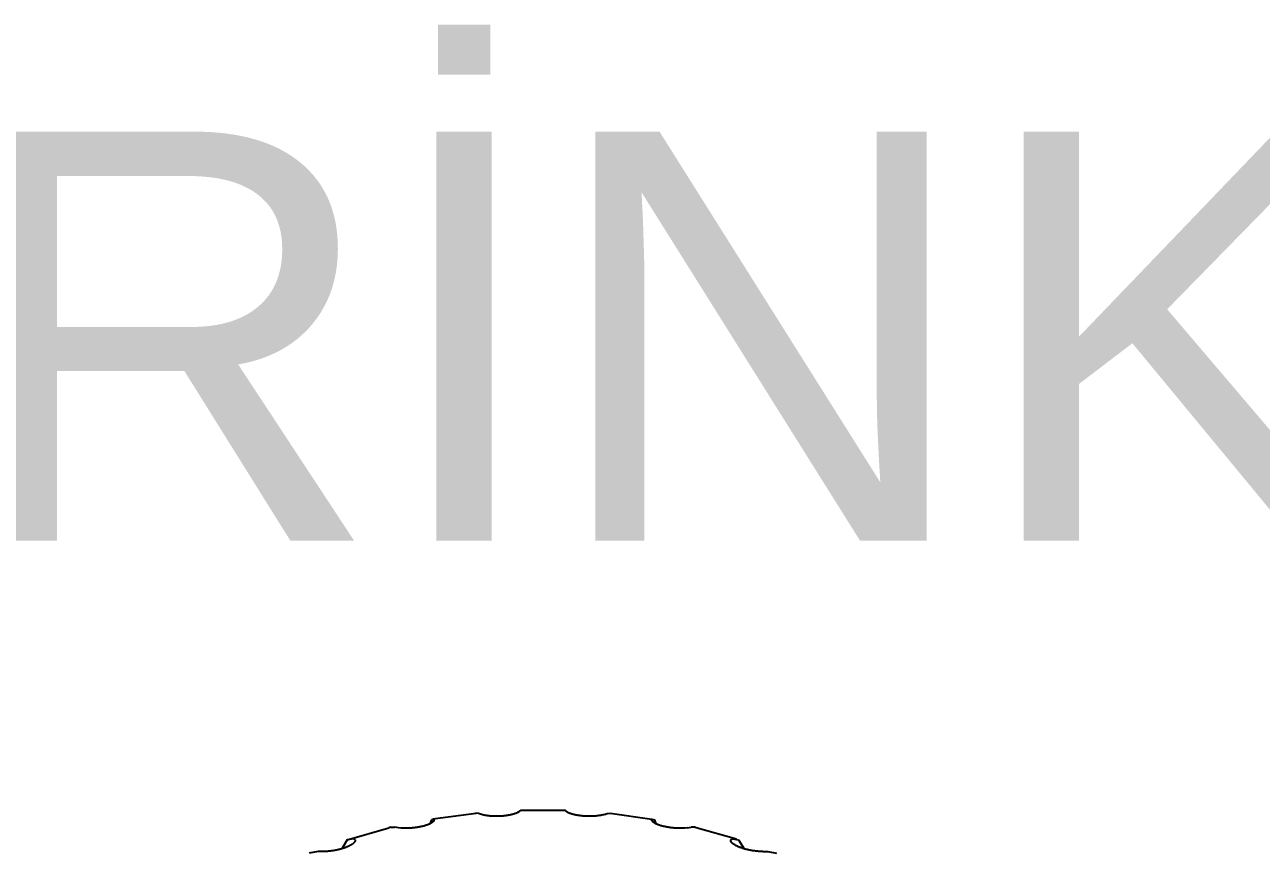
# Model space of a CAD drawing. Header units: centimetres. Extents: x 394264 to 551709, y 50011 to 59011.
# Drawn here: x 525526.24 to 525561.16, y 54664.96 to 54688.35 of the extents above; entities that cross this region are included whole.
import ezdxf
from ezdxf.enums import TextEntityAlignment as Align

# ---------------------------------------------------------------- set-up
doc = ezdxf.new("R2010")
doc.units = ezdxf.units.CM
for name, color, linetype, lineweight in [('-M-YNGN-ZON3', 6, 'SP', 30), ('0-KRCN-DETAY-YAZI', 71, 'Continuous', 35), ('0-KRCN-YNG-CIHAZ', 4, 'Continuous', 30)]:
    doc.layers.add(name, color=color, linetype=linetype, lineweight=lineweight)
doc.layers.add('PV-3EC7', color=7, linetype='Continuous')
doc.styles.add('CIZGI', font='tahoma.ttf', dxfattribs={"width": 0.8, "oblique": 20})
doc.styles.add('ROMAND', font='arial.ttf', dxfattribs={"height": 0.5})
doc.linetypes.add('SP', pattern='A,2,-0.1,["SP",CIZGI,S=0.14,R=0.2,X=0,Y=-0.07],-0.255', length=2.355)

# ---------------------------------------------------------------- blocks, each defined once
blk = doc.blocks.new('SPRKR')
at = {"layer": 'PV-3EC7', "color": 0}
for p, q in [((-5.7062, 6.628, -0.2759), (-5.6867, 6.6436, -0.2799)), ((-5.7165, 6.6179, -0.2758), (-5.7224, 6.6121, -0.2756)), ((-5.7165, 6.6179, -0.2758), (-5.7132, 6.6211, -0.2759)), ((-5.7132, 6.6211, -0.2759), (-5.7063, 6.628, -0.2759)), ((-5.8773, 6.5125, -0.2204), (-5.7834, 6.5804, -0.2463)), ((-5.7934, 6.5687, -0.248), (-5.7918, 6.5721, -0.2463)), ((-5.7934, 6.5676, -0.2492), (-5.7934, 6.5687, -0.248)), ((-5.7922, 6.5665, -0.2515), (-5.7934, 6.5676, -0.2492)), ((-5.7918, 6.5721, -0.2463), (-5.7779, 6.5834, -0.2489)), ((-5.7779, 6.5834, -0.2489), (-5.7568, 6.5838, -0.2696)), ((-5.8945, 6.4945, -0.2212), (-5.8871, 6.5032, -0.2199)), ((-5.8871, 6.5032, -0.2199), (-5.887, 6.5032, -0.2199)), ((-5.8792, 6.511, -0.22), (-5.887, 6.5032, -0.2199)), ((-5.8792, 6.511, -0.22), (-5.8773, 6.5125, -0.2204)), ((-5.8945, 6.4945, -0.2212), (-5.8992, 6.4891, -0.2219)), ((-5.9751, 6.4335, -0.2015), (-5.9691, 6.4383, -0.2028)), ((-5.9734, 6.4319, -0.2049), (-5.9751, 6.4335, -0.2015)), ((-5.9751, 6.4335, -0.2015), (-5.9751, 6.4335, -0.2015)), ((-5.9736, 6.4319, -0.2047), (-5.9751, 6.4335, -0.2015)), ((-5.9749, 6.4322, -0.2031), (-5.975, 6.4323, -0.2029)), ((-5.9711, 6.4322, -0.2068), (-5.9736, 6.4319, -0.2047)), ((-5.9691, 6.4383, -0.2028), (-5.9614, 6.4367, -0.2121)), ((-6.0706, 6.3515, -0.188), (-6.0653, 6.3575, -0.1874)), ((-6.0751, 6.3447, -0.1903), (-6.0785, 6.34, -0.1917)), ((-6.0751, 6.3447, -0.1903), (-6.0707, 6.3515, -0.188)), ((-6.0707, 6.3515, -0.188), (-6.0706, 6.3515, -0.188)), ((-6.2475, 6.1821, -0.1805), (-6.1585, 6.2712, -0.1805)), ((-6.1568, 6.2716, -0.1818), (-6.1585, 6.2712, -0.1805)), ((-6.1525, 6.2729, -0.1847), (-6.1568, 6.2716, -0.1818)), ((-6.1568, 6.2716, -0.1818), (-6.1568, 6.2716, -0.1818)), ((-6.1488, 6.2748, -0.1866), (-6.1525, 6.2729, -0.1847)), ((-6.2479, 6.1805, -0.1818), (-6.2473, 6.1823, -0.1806)), ((-6.2492, 6.1762, -0.1847), (-6.2511, 6.1725, -0.1866)), ((-6.2492, 6.1762, -0.1847), (-6.2479, 6.1805, -0.1818)), ((-6.2479, 6.1805, -0.1818), (-6.2479, 6.1805, -0.1818)), ((-6.4132, 5.9966, -0.2004), (-6.3328, 6.0902, -0.1871)), ((-6.3278, 6.0943, -0.188), (-6.3339, 6.0888, -0.1874)), ((-6.3211, 6.0988, -0.1903), (-6.3278, 6.0943, -0.188)), ((-6.3278, 6.0943, -0.188), (-6.3278, 6.0943, -0.188)), ((-6.3163, 6.1022, -0.1917), (-6.3211, 6.0988, -0.1903)), ((-6.4098, 5.9988, -0.2015), (-6.4146, 5.9928, -0.2028)), ((-6.4146, 5.9928, -0.2028), (-6.413, 5.9851, -0.2121)), ((-6.4082, 5.9971, -0.2049), (-6.4098, 5.9988, -0.2015)), ((-6.4082, 5.9973, -0.2047), (-6.4098, 5.9988, -0.2015)), ((-6.4098, 5.9988, -0.2015), (-6.4098, 5.9988, -0.2015)), ((-6.4085, 5.9986, -0.2031), (-6.4086, 5.9987, -0.2029)), ((-6.4082, 5.9973, -0.2047), (-6.4085, 5.9948, -0.2068)), ((-6.4873, 5.9029, -0.22), (-6.4902, 5.899, -0.2209)), ((-6.4873, 5.9029, -0.22), (-6.4795, 5.9107, -0.2199)), ((-6.4708, 5.9182, -0.2212), (-6.4795, 5.9107, -0.2199)), ((-6.4795, 5.9107, -0.2199), (-6.4795, 5.9107, -0.2199)), ((-6.4654, 5.9229, -0.2219), (-6.4708, 5.9182, -0.2212)), ((-6.5597, 5.8016, -0.2489), (-6.5601, 5.7805, -0.2695)), ((-6.5484, 5.8155, -0.2463), (-6.5597, 5.8016, -0.2489)), ((-6.545, 5.8171, -0.248), (-6.5484, 5.8154, -0.2463)), ((-6.5439, 5.8171, -0.2492), (-6.545, 5.8171, -0.248)), ((-6.5439, 5.8171, -0.2492), (-6.5428, 5.8159, -0.2515)), ((-6.6043, 5.7299, -0.2759), (-6.6199, 5.7104, -0.2799)), ((-6.5974, 5.7369, -0.2759), (-6.6043, 5.73, -0.2759)), ((-6.5942, 5.7402, -0.2758), (-6.5974, 5.7369, -0.2759)), ((-6.5884, 5.7461, -0.2756), (-6.5942, 5.7402, -0.2758))]:
    blk.add_line(p, q, dxfattribs=at)
at = {"layer": 'PV-3EC7'}
for p, q in [((-6.0653, 6.3575, -0.1874), (-5.9751, 6.4335, -0.2015)), ((-6.5597, 5.8016, -0.2489), (-6.4902, 5.899, -0.2209))]:
    blk.add_line(p, q, dxfattribs=at)
at = {"layer": 'PV-3EC7', "color": 0, "extrusion": (-0.57735, 0.57735, -0.57735), "elevation": 7.2805}
for points in [[(-0.629, 4.8105), (-0.6257, 4.8107), (-0.6226, 4.8109), (-0.6196, 4.8112), (-0.6168, 4.8115), (-0.6141, 4.8118), (-0.6115, 4.8122), (-0.609, 4.8126), (-0.6065, 4.813), (-0.6042, 4.8134), (-0.6018, 4.8138), (-0.5996, 4.8143), (-0.5974, 4.8147), (-0.5953, 4.8152), (-0.5932, 4.8157), (-0.5911, 4.8162), (-0.5891, 4.8167), (-0.5872, 4.8173), (-0.5852, 4.8178), (-0.5834, 4.8184), (-0.5815, 4.8189), (-0.5797, 4.8195), (-0.578, 4.8201), (-0.5762, 4.8207), (-0.5745, 4.8213), (-0.5729, 4.8219), (-0.5713, 4.8226), (-0.5697, 4.8232), (-0.5681, 4.8239), (-0.5666, 4.8246), (-0.5651, 4.8253), (-0.5637, 4.826), (-0.5623, 4.8267), (-0.5609, 4.8274), (-0.5596, 4.8282), (-0.5583, 4.8289), (-0.557, 4.8297), (-0.5558, 4.8305), (-0.5547, 4.8313), (-0.5536, 4.8322), (-0.5525, 4.833), (-0.5516, 4.8339), (-0.5506, 4.8348), (-0.5498, 4.8358), (-0.5491, 4.8368), (-0.5484, 4.8378), (-0.5475, 4.8401)], [(-0.4169, 4.8764), (-0.414, 4.8762), (-0.4112, 4.876), (-0.4084, 4.8759), (-0.4058, 4.8758), (-0.4033, 4.8758), (-0.4008, 4.8759), (-0.3983, 4.8759), (-0.396, 4.876), (-0.3936, 4.8761), (-0.3913, 4.8762), (-0.3891, 4.8764), (-0.3869, 4.8766), (-0.3847, 4.8768), (-0.3826, 4.877), (-0.3804, 4.8772), (-0.3784, 4.8775), (-0.3763, 4.8778), (-0.3743, 4.878), (-0.3723, 4.8784), (-0.3703, 4.8787), (-0.3683, 4.879), (-0.3664, 4.8794), (-0.3645, 4.8797), (-0.3626, 4.8801), (-0.3607, 4.8805), (-0.3589, 4.8809), (-0.3571, 4.8813), (-0.3553, 4.8818), (-0.3535, 4.8822), (-0.3517, 4.8827), (-0.35, 4.8832), (-0.3483, 4.8837), (-0.3466, 4.8843), (-0.3449, 4.8848), (-0.3433, 4.8854), (-0.3416, 4.886), (-0.34, 4.8866), (-0.3385, 4.8872), (-0.3369, 4.8879), (-0.3354, 4.8886), (-0.334, 4.8893), (-0.3325, 4.8901), (-0.3311, 4.8909), (-0.3298, 4.8918), (-0.3285, 4.8927), (-0.3273, 4.8937), (-0.3261, 4.8947)], [(-0.1848, 4.9134), (-0.1824, 4.9128), (-0.18, 4.9123), (-0.1776, 4.9118), (-0.1753, 4.9115), (-0.173, 4.9111), (-0.1708, 4.9109), (-0.1686, 4.9106), (-0.1664, 4.9104), (-0.1642, 4.9102), (-0.162, 4.9101), (-0.1599, 4.9099), (-0.1578, 4.9098), (-0.1557, 4.9098), (-0.1536, 4.9097), (-0.1515, 4.9097), (-0.1495, 4.9096), (-0.1474, 4.9097), (-0.1454, 4.9097), (-0.1433, 4.9097), (-0.1413, 4.9098), (-0.1393, 4.9099), (-0.1373, 4.9099), (-0.1353, 4.9101), (-0.1333, 4.9102), (-0.1313, 4.9103), (-0.1294, 4.9105), (-0.1274, 4.9107), (-0.1254, 4.9109), (-0.1235, 4.9111), (-0.1215, 4.9113), (-0.1196, 4.9116), (-0.1177, 4.9119), (-0.1157, 4.9122), (-0.1138, 4.9125), (-0.1119, 4.9128), (-0.11, 4.9132), (-0.108, 4.9136), (-0.1061, 4.914), (-0.1042, 4.9144), (-0.1023, 4.9149), (-0.1004, 4.9154), (-0.0985, 4.916), (-0.0967, 4.9166), (-0.0948, 4.9172), (-0.0929, 4.9179), (-0.0911, 4.9187), (-0.0892, 4.9196)], [(0.0557, 4.9196), (0.0576, 4.9187), (0.0594, 4.9179), (0.0613, 4.9172), (0.0632, 4.9166), (0.065, 4.916), (0.0669, 4.9154), (0.0688, 4.9149), (0.0707, 4.9144), (0.0726, 4.914), (0.0745, 4.9136), (0.0765, 4.9132), (0.0784, 4.9128), (0.0803, 4.9125), (0.0822, 4.9122), (0.0842, 4.9119), (0.0861, 4.9116), (0.088, 4.9113), (0.09, 4.9111), (0.0919, 4.9109), (0.0939, 4.9107), (0.0959, 4.9105), (0.0978, 4.9103), (0.0998, 4.9102), (0.1018, 4.9101), (0.1038, 4.9099), (0.1058, 4.9099), (0.1078, 4.9098), (0.1098, 4.9097), (0.1119, 4.9097), (0.1139, 4.9097), (0.116, 4.9096), (0.118, 4.9097), (0.1201, 4.9097), (0.1222, 4.9098), (0.1243, 4.9098), (0.1264, 4.9099), (0.1285, 4.9101), (0.1307, 4.9102), (0.1329, 4.9104), (0.1351, 4.9106), (0.1373, 4.9109), (0.1395, 4.9111), (0.1418, 4.9115), (0.1441, 4.9118), (0.1465, 4.9123), (0.1489, 4.9128), (0.1513, 4.9134)], [(0.2926, 4.8947), (0.2938, 4.8937), (0.295, 4.8927), (0.2963, 4.8918), (0.2976, 4.8909), (0.299, 4.8901), (0.3005, 4.8893), (0.3019, 4.8886), (0.3034, 4.8879), (0.305, 4.8872), (0.3065, 4.8866), (0.3081, 4.886), (0.3098, 4.8854), (0.3114, 4.8848), (0.3131, 4.8843), (0.3148, 4.8837), (0.3165, 4.8832), (0.3182, 4.8827), (0.32, 4.8822), (0.3218, 4.8818), (0.3236, 4.8813), (0.3254, 4.8809), (0.3272, 4.8805), (0.3291, 4.8801), (0.331, 4.8797), (0.3329, 4.8794), (0.3348, 4.879), (0.3368, 4.8787), (0.3388, 4.8784), (0.3408, 4.878), (0.3428, 4.8778), (0.3449, 4.8775), (0.3469, 4.8772), (0.3491, 4.877), (0.3512, 4.8768), (0.3534, 4.8766), (0.3556, 4.8764), (0.3578, 4.8762), (0.3601, 4.8761), (0.3625, 4.876), (0.3648, 4.8759), (0.3673, 4.8759), (0.3698, 4.8758), (0.3723, 4.8758), (0.3749, 4.8759), (0.3777, 4.876), (0.3834, 4.8764)], [(0.514, 4.8401), (0.5144, 4.8389), (0.5149, 4.8378), (0.5156, 4.8368), (0.5163, 4.8358), (0.5171, 4.8348), (0.5181, 4.8339), (0.519, 4.833), (0.5201, 4.8322), (0.5212, 4.8313), (0.5223, 4.8305), (0.5235, 4.8297), (0.5248, 4.8289), (0.5261, 4.8282), (0.5274, 4.8274), (0.5288, 4.8267), (0.5302, 4.826), (0.5316, 4.8253), (0.5331, 4.8246), (0.5346, 4.8239), (0.5362, 4.8232), (0.5378, 4.8226), (0.5394, 4.8219), (0.541, 4.8213), (0.5427, 4.8207), (0.5445, 4.8201), (0.5462, 4.8195), (0.548, 4.8189), (0.5499, 4.8184), (0.5517, 4.8178), (0.5537, 4.8173), (0.5556, 4.8167), (0.5576, 4.8162), (0.5597, 4.8157), (0.5618, 4.8152), (0.5639, 4.8147), (0.5661, 4.8143), (0.5683, 4.8138), (0.5707, 4.8134), (0.573, 4.813), (0.5755, 4.8126), (0.578, 4.8122), (0.5806, 4.8118), (0.5833, 4.8115), (0.5861, 4.8112), (0.5891, 4.8109), (0.5922, 4.8107), (0.5955, 4.8105)]]:
    blk.add_lwpolyline(points, dxfattribs=at)
blk = doc.blocks.new('A$C66BCA59E')
at = {"layer": '0-KRCN-YNG-CIHAZ', "color": 31, "linetype": 'Continuous', "lineweight": -3, "extrusion": (0, 0.816497, 0.57735), "xscale": 10.00000000003823, "yscale": 10.00000000003823, "zscale": 10.00000000003823, "rotation": 135.0000000002328}
blk.add_blockref('SPRKR', (-868.795, 447.295, 51.282), dxfattribs=at)
at = {"layer": '0-KRCN-DETAY-YAZI', "extrusion": (0, 0.816497, 0.57735), "style": 'ROMAND', "width": 0.6}
blk.add_text('SPRİNKLER', height=20, rotation=180, dxfattribs=at).set_placement((-877.448, 303.993, 28.429), align=Align.MIDDLE)

msp = doc.modelspace()

# ---------------------------------------------------------------- block references
at = {"layer": '-M-YNGN-ZON3'}
msp.add_blockref('A$C66BCA59E', (524671.913, 54833.28, -2010.945), dxfattribs=at)

doc.saveas('drawing.dxf')
